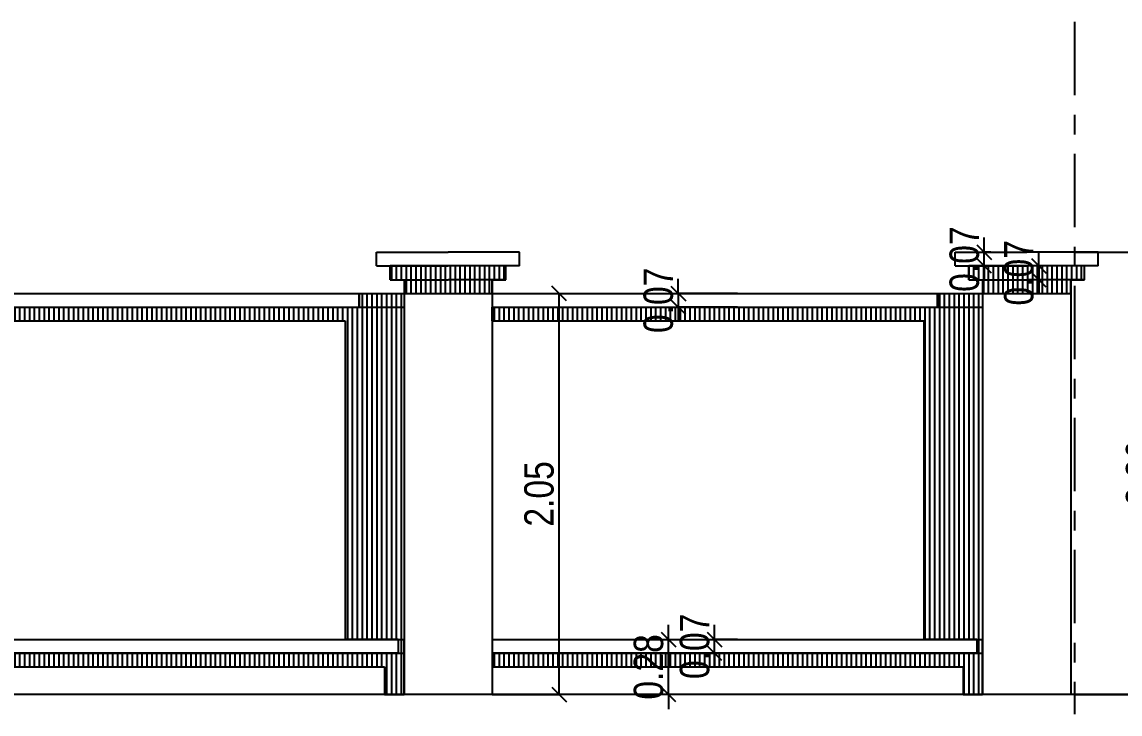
# Model space of a CAD drawing. Extents: x -14.8 to 35.6, y 44.5 to 81.2.
# Drawn here: x 5.76 to 11.37, y 44.88 to 48.42 of the extents above; entities that cross this region are included whole.
import ezdxf

# ---------------------------------------------------------------- set-up
doc = ezdxf.new("R2010")
doc.units = 0
doc.header["$MEASUREMENT"] = 0
doc.header["$PDMODE"] = 3
doc.linetypes.add('CENTER2', pattern=[1.125, 0.75, -0.125, 0.125, -0.125])
doc.layers.get('0').update_dxf_attribs({"linetype": 'CONTINUOUS'})
doc.layers.get('DEFPOINTS').update_dxf_attribs({"linetype": 'CONTINUOUS'})
for name, color, linetype in [('COTAS', 12, 'CONTINUOUS'), ('EJES', 161, 'CENTER2'), ('NUEVO', 1, 'CONTINUOUS'), ('SOMBRA', 251, 'CONTINUOUS')]:
    doc.layers.add(name, color=color, linetype=linetype)
doc.styles.add('COTAS SECUNDARIAS', font='ARIALN.TTF', dxfattribs={"height": 0.15})
doc.dimstyles.new('COTA SECUNDARIAS', dxfattribs={"dimscale": 5, "dimtxt": 1, "dimasz": 0.015, "dimexe": 0, "dimexo": 0, "dimgap": 0.005, "dimtad": 1, "dimzin": 1, "dimdsep": 46, "dimtxsty": 'COTAS SECUNDARIAS', "dimblk": 'OBLIQUE', "dimcen": 0, "dimclrd": 11, "dimclre": 11, "dimclrt": 11, "dimaunit": 1, "dimadec": 1, "dimazin": 0, "dimtfac": 0.4, "dimtix": 1, "dimtmove": 1, "dimatfit": 3, "dimfxl": 1, "dimtolj": 1, "dimtzin": 0, "dimlwd": -1, "dimarcsym": 0})

# ---------------------------------------------------------------- blocks, each defined once
blk = doc.blocks.new('_Oblique')
at = {"color": 0, "linetype": 'ByBlock', "lineweight": -2}
blk.add_line((-0.5, -0.5), (0.5, 0.5), dxfattribs=at)
blk = doc.blocks.new('*D84')
at = {"layer": 'COTAS', "color": 11, "lineweight": -2, "transparency": 16777216}
for p, q in [((11.139, 47.2399), (11.5789, 47.2399)), ((11.139, 44.9795), (11.5789, 44.9795))]:
    blk.add_line(p, q, dxfattribs=at)
at = {"layer": 'COTAS', "color": 11, "transparency": 16777216}
blk.add_line((11.5789, 44.9795), (11.5789, 47.2399), dxfattribs=at)
at = {"layer": 'DEFPOINTS', "color": 0, "transparency": 16777216}
for p in [(11.139, 47.2399), (11.5789, 47.2399), (11.139, 44.9795)]:
    blk.add_point(p, dxfattribs=at)
at = {"layer": 'COTAS', "color": 11, "transparency": 16777216, "xscale": 0.075, "yscale": 0.075, "zscale": 0.075}
for p, rotation in [((11.5789, 47.2399), 90), ((11.5789, 44.9795), 270)]:
    blk.add_blockref('_Oblique', p, dxfattribs=dict(at, rotation=rotation))
at = {"layer": 'COTAS', "color": 11, "transparency": 16777216, "insert": (11.4773, 46.1097), "char_height": 0.15, "attachment_point": 5, "rotation": 90, "style": 'COTAS SECUNDARIAS'}
blk.add_mtext('\\A1;2.26', dxfattribs=at)
blk = doc.blocks.new('*D85')
at = {"layer": 'COTAS', "color": 11, "transparency": 16777216}
for p, q in [((10.6779, 47.2399), (10.6779, 47.3149)), ((10.6779, 47.1699), (10.6779, 47.2399)), ((10.6779, 47.1699), (10.6779, 47.0949))]:
    blk.add_line(p, q, dxfattribs=at)
at = {"layer": 'COTAS', "color": 11, "lineweight": -2, "transparency": 16777216}
for p, q in [((10.7119, 47.2399), (10.6779, 47.2399)), ((10.7119, 47.1699), (10.6779, 47.1699))]:
    blk.add_line(p, q, dxfattribs=at)
at = {"layer": 'DEFPOINTS', "color": 0, "transparency": 16777216}
for p in [(10.6779, 47.2399), (10.7119, 47.2399), (10.7119, 47.1699)]:
    blk.add_point(p, dxfattribs=at)
at = {"layer": 'COTAS', "color": 11, "transparency": 16777216, "xscale": 0.075, "yscale": 0.075, "zscale": 0.075}
for p, rotation in [((10.6779, 47.2399), 270), ((10.6779, 47.1699), 90)]:
    blk.add_blockref('_Oblique', p, dxfattribs=dict(at, rotation=rotation))
at = {"layer": 'COTAS', "color": 11, "transparency": 16777216, "insert": (10.5763, 47.2049), "char_height": 0.15, "attachment_point": 5, "rotation": 90, "style": 'COTAS SECUNDARIAS'}
blk.add_mtext('\\A1;0.07', dxfattribs=at)
blk = doc.blocks.new('*D86')
at = {"layer": 'COTAS', "color": 11, "transparency": 16777216}
for p, q in [((10.9562, 47.1699), (10.9562, 47.2449)), ((10.9562, 47.1699), (10.9562, 47.0999)), ((10.9562, 47.0999), (10.9562, 47.0249))]:
    blk.add_line(p, q, dxfattribs=at)
at = {"layer": 'COTAS', "color": 11, "lineweight": -2, "transparency": 16777216}
for p, q in [((11.0769, 47.1699), (10.9562, 47.1699)), ((11.0419, 47.0999), (10.9562, 47.0999))]:
    blk.add_line(p, q, dxfattribs=at)
at = {"layer": 'DEFPOINTS', "color": 0, "transparency": 16777216}
for p in [(11.0769, 47.1699), (10.9562, 47.0999), (11.0419, 47.0999)]:
    blk.add_point(p, dxfattribs=at)
at = {"layer": 'COTAS', "color": 11, "transparency": 16777216, "xscale": 0.075, "yscale": 0.075, "zscale": 0.075}
for p, rotation in [((10.9562, 47.1699), 270), ((10.9562, 47.0999), 90)]:
    blk.add_blockref('_Oblique', p, dxfattribs=dict(at, rotation=rotation))
at = {"layer": 'COTAS', "color": 11, "transparency": 16777216, "insert": (10.8546, 47.1349), "char_height": 0.15, "attachment_point": 5, "rotation": 90, "style": 'COTAS SECUNDARIAS'}
blk.add_mtext('\\A1;0.07', dxfattribs=at)
blk = doc.blocks.new('*D87')
at = {"layer": 'COTAS', "color": 11, "lineweight": -2, "transparency": 16777216}
for p, q in [((8.1627, 47.0295), (8.5049, 47.0295)), ((8.1627, 44.9795), (8.5049, 44.9795))]:
    blk.add_line(p, q, dxfattribs=at)
at = {"layer": 'COTAS', "color": 11, "transparency": 16777216}
blk.add_line((8.5049, 44.9795), (8.5049, 47.0295), dxfattribs=at)
at = {"layer": 'DEFPOINTS', "color": 0, "transparency": 16777216}
for p in [(8.1627, 47.0295), (8.5049, 47.0295), (8.1627, 44.9795)]:
    blk.add_point(p, dxfattribs=at)
at = {"layer": 'COTAS', "color": 11, "transparency": 16777216, "xscale": 0.075, "yscale": 0.075, "zscale": 0.075}
for p, rotation in [((8.5049, 47.0295), 90), ((8.5049, 44.9795), 270)]:
    blk.add_blockref('_Oblique', p, dxfattribs=dict(at, rotation=rotation))
at = {"layer": 'COTAS', "color": 11, "transparency": 16777216, "insert": (8.4033, 46.0045), "char_height": 0.15, "attachment_point": 5, "rotation": 90, "style": 'COTAS SECUNDARIAS'}
blk.add_mtext('\\A1;2.05', dxfattribs=at)
blk = doc.blocks.new('*D88')
at = {"layer": 'COTAS', "color": 11, "transparency": 16777216}
for p, q in [((9.1144, 47.0295), (9.1144, 47.1045)), ((9.1144, 47.0295), (9.1144, 46.9595)), ((9.1144, 46.9595), (9.1144, 46.8845))]:
    blk.add_line(p, q, dxfattribs=at)
at = {"layer": 'COTAS', "color": 11, "lineweight": -2, "transparency": 16777216}
for p, q in [((9.4161, 47.0295), (9.1144, 47.0295)), ((9.4161, 46.9595), (9.1144, 46.9595))]:
    blk.add_line(p, q, dxfattribs=at)
at = {"layer": 'DEFPOINTS', "color": 0, "transparency": 16777216}
for p in [(9.4161, 47.0295), (9.1144, 46.9595), (9.4161, 46.9595)]:
    blk.add_point(p, dxfattribs=at)
at = {"layer": 'COTAS', "color": 11, "transparency": 16777216, "xscale": 0.075, "yscale": 0.075, "zscale": 0.075}
for p, rotation in [((9.1144, 47.0295), 270), ((9.1144, 46.9595), 90)]:
    blk.add_blockref('_Oblique', p, dxfattribs=dict(at, rotation=rotation))
at = {"layer": 'COTAS', "color": 11, "transparency": 16777216, "insert": (9.0128, 46.9945), "char_height": 0.15, "attachment_point": 5, "rotation": 90, "style": 'COTAS SECUNDARIAS'}
blk.add_mtext('\\A1;0.07', dxfattribs=at)
blk = doc.blocks.new('*D89')
at = {"layer": 'COTAS', "color": 11, "transparency": 16777216}
for p, q in [((9.0644, 45.2599), (9.0644, 45.3349)), ((9.0644, 44.9795), (9.0644, 45.2599)), ((9.0644, 44.9795), (9.0644, 44.9045))]:
    blk.add_line(p, q, dxfattribs=at)
at = {"layer": 'DEFPOINTS', "color": 0, "transparency": 16777216}
for p in [(9.0644, 45.2599), (9.0644, 45.2599), (9.0644, 44.9795)]:
    blk.add_point(p, dxfattribs=at)
at = {"layer": 'COTAS', "color": 11, "transparency": 16777216, "xscale": 0.075, "yscale": 0.075, "zscale": 0.075}
for p, rotation in [((9.0644, 45.2599), 270), ((9.0644, 44.9795), 90)]:
    blk.add_blockref('_Oblique', p, dxfattribs=dict(at, rotation=rotation))
at = {"layer": 'COTAS', "color": 11, "transparency": 16777216, "insert": (8.9628, 45.1197), "char_height": 0.15, "attachment_point": 5, "rotation": 90, "style": 'COTAS SECUNDARIAS'}
blk.add_mtext('\\A1;0.28', dxfattribs=at)
blk = doc.blocks.new('*D90')
at = {"layer": 'COTAS', "color": 11, "transparency": 16777216}
for p, q in [((9.2999, 45.2599), (9.2999, 45.3349)), ((9.2999, 45.1899), (9.2999, 45.2599)), ((9.2999, 45.1899), (9.2999, 45.1149))]:
    blk.add_line(p, q, dxfattribs=at)
at = {"layer": 'COTAS', "color": 11, "lineweight": -2, "transparency": 16777216}
for p, q in [((9.4161, 45.2599), (9.2999, 45.2599)), ((9.4161, 45.1899), (9.2999, 45.1899))]:
    blk.add_line(p, q, dxfattribs=at)
at = {"layer": 'DEFPOINTS', "color": 0, "transparency": 16777216}
for p in [(9.2999, 45.2599), (9.4161, 45.2599), (9.4161, 45.1899)]:
    blk.add_point(p, dxfattribs=at)
at = {"layer": 'COTAS', "color": 11, "transparency": 16777216, "xscale": 0.075, "yscale": 0.075, "zscale": 0.075}
for p, rotation in [((9.2999, 45.2599), 270), ((9.2999, 45.1899), 90)]:
    blk.add_blockref('_Oblique', p, dxfattribs=dict(at, rotation=rotation))
at = {"layer": 'COTAS', "color": 11, "transparency": 16777216, "insert": (9.1983, 45.2249), "char_height": 0.15, "attachment_point": 5, "rotation": 90, "style": 'COTAS SECUNDARIAS'}
blk.add_mtext('\\A1;0.07', dxfattribs=at)

msp = doc.modelspace()

# ---------------------------------------------------------------- hatches: boundary and pattern name
at = {"layer": 'SOMBRA'}
h = msp.add_hatch(dxfattribs=at)
h.set_pattern_fill('ANSI31', color=256, scale=0.2, angle=45, style=0)
h.set_pattern_definition([(90, (0, 15.127245), (-0.025, 3e-18), [])])
h.paths.add_polyline_path([(-9.2206, 47.2063), (-8.2006, 47.2063), (-8.2006, 47.1363), (-6.6906, 47.1363), (-6.6906, 47.0795), (-6.7906, 47.0795), (-6.7906, 45.9795), (-6.6906, 45.9795), (-6.6906, 45.2599), (-6.6206, 45.2599), (-6.6206, 47.2063), (-4.9606, 47.2063), (-4.9606, 47.1363), (-3.4506, 47.1363), (-3.4506, 47.0795), (-3.5506, 47.0795), (-3.5506, 45.9795), (-3.4506, 45.9795), (-3.4506, 45.2599), (-3.3806, 45.2599), (-3.3806, 47.2063), (-2.8606, 47.2063), (-2.8606, 45.2599), (-2.3606, 45.2599), (-2.3606, 47.2795), (1.7994, 47.2795), (1.7994, 47.3795), (-2.3606, 47.3795), (-2.4606, 47.3795), (-2.4606, 47.7063), (-3.3806, 47.7063), (-4.9606, 47.7063), (-6.6206, 47.7063), (-8.2006, 47.7063), (-9.2206, 47.7063), (-9.2206, 47.2399), (-10.0037, 47.2399), (-10.0037, 47.1699), (-9.9707, 47.1699), (-9.9707, 47.0999), (-10.321, 47.0999), (-12.143, 45.2599), (-12.073, 45.2599), (-12.073, 45.1899), (-12.143, 45.1899), (-12.143, 44.9795), (-9.2206, 44.9795)])
h.paths.add_polyline_path([(-12.2929, 47.1699), (-12.849, 47.1699), (-12.849, 47.0999), (-12.7959, 47.0999), (-12.7959, 47.0299), (-12.3459, 47.0299), (-12.3459, 47.0999), (-12.2929, 47.0999)])
h.paths.add_polyline_path([(-2.3606, 45.1899), (-8.9706, 45.1899), (-8.9706, 45.1199), (-2.4106, 45.1199), (-2.4106, 44.9795), (-2.3606, 44.9795)])
h.paths.add_polyline_path([(0.9694, 47.0295), (-1.5373, 47.0295), (-1.5373, 46.9295), (0.8694, 46.9295), (0.8694, 44.9795), (0.9694, 44.9795)])
h.paths.add_polyline_path([(2.2494, 47.0999), (2.3194, 47.0999), (2.3194, 47.1699), (1.8268, 47.1699), (1.8268, 47.0295), (2.2494, 47.0295)])
h.paths.add_polyline_path([(4.7561, 47.0295), (4.4561, 47.0295), (4.4561, 44.9795), (4.7561, 44.9795), (4.7561, 45.2599)])
h.paths.add_polyline_path([(5.2761, 47.1699), (4.6861, 47.1699), (4.6861, 47.0999), (4.7561, 47.0999), (4.7561, 47.0295), (5.2061, 47.0295), (5.2061, 47.0999), (5.2761, 47.0999)])
h.paths.add_polyline_path([(7.7127, 47.0295), (7.4827, 47.0295), (7.4827, 46.9595), (5.2061, 46.9595), (5.2061, 46.8895), (7.4127, 46.8895), (7.4127, 45.2599), (7.6827, 45.2599), (7.6827, 45.1899), (5.2061, 45.1899), (5.2061, 45.1199), (7.6127, 45.1199), (7.6127, 44.9795), (7.7127, 44.9795), (7.7127, 45.2599)])
h.paths.add_polyline_path([(8.2327, 47.1699), (7.6427, 47.1699), (7.6427, 47.0999), (7.7127, 47.0999), (7.7127, 47.0295), (8.1627, 47.0295), (8.1627, 47.0999), (8.2327, 47.0999)])
h.paths.add_polyline_path([(10.6694, 47.0295), (10.4394, 47.0295), (10.4394, 46.9595), (8.1627, 46.9595), (8.1627, 46.8895), (10.3694, 46.8895), (10.3694, 45.2599), (10.6394, 45.2599), (10.6394, 45.1899), (8.1627, 45.1899), (8.1627, 45.1199), (10.5694, 45.1199), (10.5694, 44.9795), (10.6694, 44.9795), (10.6694, 45.2599)])
h.paths.add_polyline_path([(11.1194, 47.0999), (11.1894, 47.0999), (11.1894, 47.1699), (10.5994, 47.1699), (10.5994, 47.0999), (10.6694, 47.0999), (10.6694, 47.0295), (11.1194, 47.0295)])

# ---------------------------------------------------------------- linework, layer by layer
msp.add_line((11.6301, 44.9795), (-12.9166, 44.9795))
at = {"layer": 'EJES', "linetype": 'CENTER2', "ltscale": 0.5}
msp.add_line((11.139, 48.4178), (11.139, 44.8787), dxfattribs=at)
at = {"layer": 'NUEVO'}
for p, q in [((7.5727, 47.2399), (7.9377, 47.2399)), ((7.5727, 47.1699), (7.5727, 47.2399)), ((8.3027, 47.2399), (7.9377, 47.2399)), ((8.3027, 47.1699), (8.3027, 47.2399)), ((10.5294, 47.2399), (10.8944, 47.2399)), ((10.5294, 47.1699), (10.5294, 47.2399)), ((11.2594, 47.2399), (10.8944, 47.2399)), ((11.2594, 47.1699), (11.2594, 47.2399)), ((7.5727, 47.1699), (7.9377, 47.1699)), ((7.6427, 47.0999), (7.6427, 47.1699)), ((8.3027, 47.1699), (7.9377, 47.1699)), ((8.2327, 47.0999), (8.2327, 47.1699)), ((10.5294, 47.1699), (10.8944, 47.1699)), ((10.5994, 47.0999), (10.5994, 47.1699)), ((11.2594, 47.1699), (10.8944, 47.1699)), ((11.1894, 47.0999), (11.1894, 47.1699)), ((7.6427, 47.0999), (7.9377, 47.0999)), ((7.7127, 47.0999), (7.7127, 44.9795)), ((8.2327, 47.0999), (7.9377, 47.0999)), ((8.1627, 47.0999), (8.1627, 44.9795)), ((10.5994, 47.0999), (10.8944, 47.0999)), ((10.6694, 47.0999), (10.6694, 44.9795)), ((11.1894, 47.0999), (10.8944, 47.0999)), ((11.1194, 47.0999), (11.1194, 44.9795)), ((5.2061, 47.0295), (7.7127, 47.0295)), ((8.1627, 47.0295), (10.6694, 47.0295)), ((5.2061, 46.9595), (7.7127, 46.9595)), ((8.1627, 46.9595), (10.6694, 46.9595)), ((5.2061, 45.2599), (7.7127, 45.2599)), ((8.1627, 45.2599), (10.6694, 45.2599)), ((5.2061, 45.1899), (7.7127, 45.1899)), ((8.1627, 45.1899), (10.6694, 45.1899))]:
    msp.add_line(p, q, dxfattribs=at)
at = {"layer": 'SOMBRA'}
for p, q in [((7.6427, 47.1699), (7.6427, 47.0999)), ((8.2327, 47.1699), (7.6427, 47.1699)), ((8.2327, 47.0999), (8.2327, 47.1699)), ((10.5994, 47.1699), (10.5994, 47.0999)), ((11.1894, 47.1699), (10.5994, 47.1699)), ((11.1894, 47.0999), (11.1894, 47.1699)), ((7.6427, 47.0999), (7.7127, 47.0999)), ((7.7127, 47.0999), (7.7127, 47.0295)), ((8.1627, 47.0295), (8.1627, 47.0999)), ((8.1627, 47.0999), (8.2327, 47.0999)), ((10.5994, 47.0999), (10.6694, 47.0999)), ((10.6694, 47.0999), (10.6694, 47.0295)), ((11.1194, 47.0295), (11.1194, 47.0999)), ((11.1194, 47.0999), (11.1894, 47.0999)), ((7.4827, 47.0295), (7.4827, 46.9595)), ((7.4827, 46.9595), (7.4827, 47.0295)), ((7.4827, 47.0295), (7.7127, 47.0295)), ((7.7127, 47.0295), (7.7127, 45.2599)), ((7.7127, 47.0295), (8.1627, 47.0295)), ((10.4394, 47.0295), (10.4394, 46.9595)), ((10.4394, 46.9595), (10.4394, 47.0295)), ((10.4394, 47.0295), (10.6694, 47.0295)), ((10.6694, 47.0295), (10.6694, 45.2599)), ((10.6694, 47.0295), (11.1194, 47.0295)), ((5.2061, 46.9595), (7.4827, 46.9595)), ((8.1627, 46.8895), (8.1627, 46.9595)), ((8.1627, 46.9595), (10.4394, 46.9595)), ((5.2061, 46.8895), (7.4127, 46.8895)), ((7.4127, 46.8895), (7.4127, 45.2599)), ((8.1627, 46.8895), (10.3694, 46.8895)), ((10.3694, 46.8895), (10.3694, 45.2599)), ((7.6827, 45.2599), (7.4127, 45.2599)), ((7.6827, 45.2599), (7.6827, 45.1899)), ((7.7127, 44.9795), (7.7127, 45.2599)), ((10.6394, 45.2599), (10.3694, 45.2599)), ((10.6394, 45.2599), (10.6394, 45.1899)), ((10.6694, 44.9795), (10.6694, 45.2599)), ((7.6827, 45.1899), (5.2061, 45.1899)), ((10.6394, 45.1899), (8.1627, 45.1899)), ((8.1627, 45.1899), (8.1627, 45.1199)), ((5.2061, 45.1199), (7.6127, 45.1199)), ((7.6127, 45.1199), (7.6127, 44.9795)), ((8.1627, 45.1199), (10.5694, 45.1199)), ((10.5694, 45.1199), (10.5694, 44.9795)), ((7.6127, 44.9795), (7.7127, 44.9795)), ((10.5694, 44.9795), (10.6694, 44.9795))]:
    msp.add_line(p, q, dxfattribs=at)

# ---------------------------------------------------------------- dimensions: what is measured, and where the dimension line sits
at = {"layer": 'COTAS'}
for base, p1, p2, picture, middle in [((10.6779, 47.2399), (10.7119, 47.1699), (10.7119, 47.2399), '*D85', (10.5763, 47.2049)), ((10.9562, 47.0999), (11.0769, 47.1699), (11.0419, 47.0999), '*D86', (10.8546, 47.1349)), ((11.5789, 47.2399), (11.139, 44.9795), (11.139, 47.2399), '*D84', (11.4773, 46.1097)), ((9.1144, 46.9595), (9.4161, 47.0295), (9.4161, 46.9595), '*D88', (9.0128, 46.9945)), ((8.5049, 47.0295), (8.1627, 44.9795), (8.1627, 47.0295), '*D87', (8.4033, 46.0045)), ((9.2999, 45.2599), (9.4161, 45.1899), (9.4161, 45.2599), '*D90', (9.1983, 45.2249)), ((9.0644, 45.2599), (9.0644, 44.9795), (9.0644, 45.2599), '*D89', (8.9628, 45.1197))]:
    dim = msp.add_linear_dim(base=base, p1=p1, p2=p2, angle=90, dimstyle='COTA SECUNDARIAS', dxfattribs=at)
    dim.commit()
    dim.dimension.update_dxf_attribs({"geometry": picture, "text_midpoint": middle})

doc.saveas('drawing.dxf')
